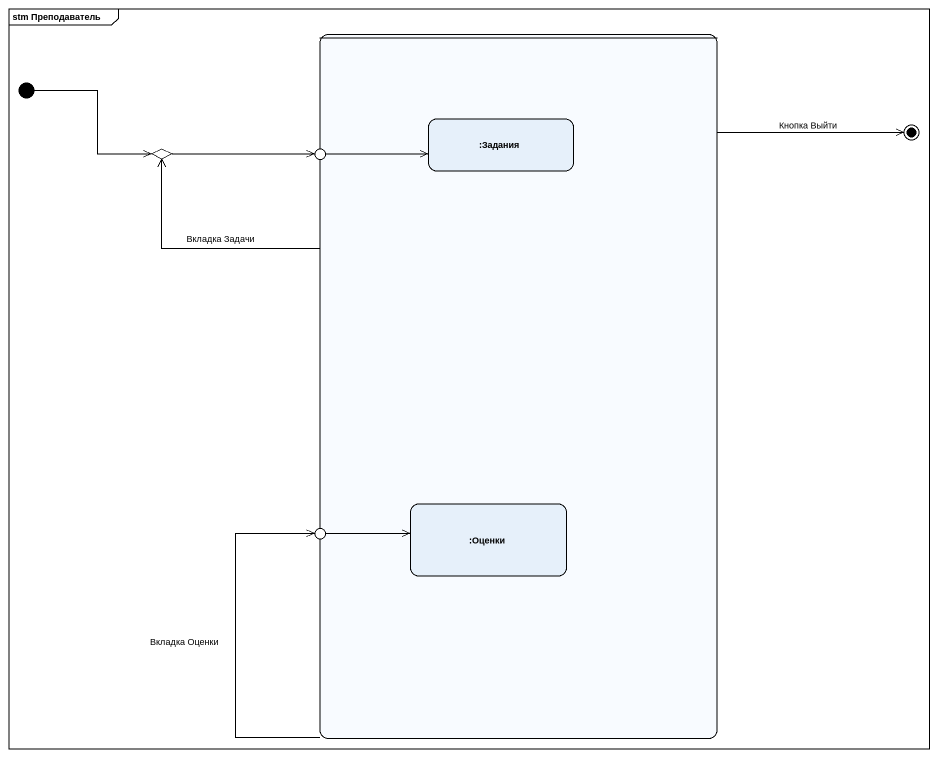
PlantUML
@startuml
mainframe stm Преподаватель
hide empty description
state " " as state1 {
  state ":Задания" as Задания
  state ":Оценки" as Оценки
}
state choice1 <<choice>>
state entry1 <<choice>>
state entry2 <<choice>>
[*] -right-> choice1
state1 -up-> choice1 : Вкладка Задачи
state1 --> entry2 : Вкладка Оценки
choice1 -right-> entry1
entry1 -right-> Задания
entry2 -right-> Оценки
state1 -up-> [*] : Кнопка Выйти
@enduml
